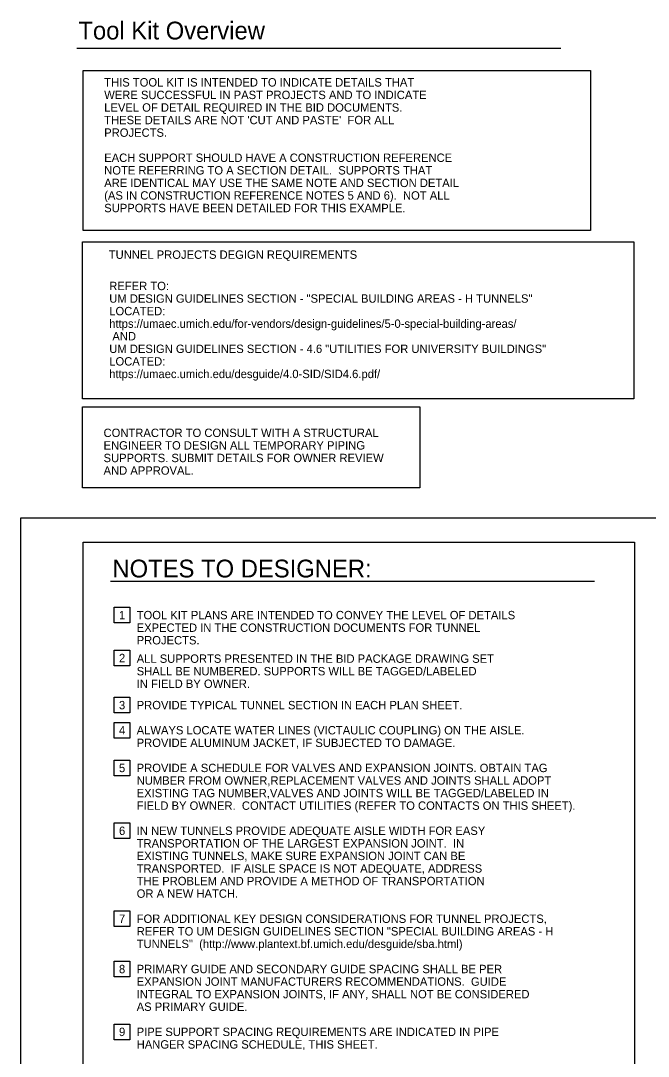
# Model space of a CAD drawing. Extents: x 10001 to 10289, y 9999 to 10191.
# Drawn here: x 10013.7 to 10063.7, y 10054.5 to 10136.9 of the extents above; entities that cross this region are included whole.
import ezdxf

# ---------------------------------------------------------------- set-up
doc = ezdxf.new("R2010")
doc.units = 0
for name, color, linetype in [('G-ANNO-CELL', 7, 'Continuous'), ('G-ANNO-NPLT', 7, 'Continuous'), ('G-ANNO-STAT', 7, 'Continuous'), ('G-ANNO-SYMB', 7, 'Continuous'), ('G-ANNO-TEXT', 7, 'Continuous')]:
    doc.layers.add(name, color=color, linetype=linetype)

msp = doc.modelspace()

# ---------------------------------------------------------------- linework, layer by layer
at = {"layer": 'G-ANNO-CELL'}
msp.add_line((10020.895, 10092.323), (10059.42, 10092.323), dxfattribs=at)
for points in [[(10018.728, 10132.949), (10059.091, 10132.949), (10059.091, 10120.233), (10018.728, 10120.233)], [(10018.676, 10119.315), (10062.547, 10119.315), (10062.547, 10106.835), (10018.676, 10106.835)], [(10018.676, 10106.203), (10045.505, 10106.203), (10045.505, 10099.736), (10018.676, 10099.736)], [(10018.728, 10095.417), (10062.581, 10095.417), (10062.581, 10034.316), (10018.728, 10034.316)]]:
    msp.add_lwpolyline(points, close=True, dxfattribs=at)
at = {"layer": 'G-ANNO-NPLT'}
msp.add_lwpolyline([(10013.748, 10097.354), (10124.047, 10097.354), (10124.047, 10011.941), (10013.748, 10011.941)], close=True, dxfattribs=at)
at = {"layer": 'G-ANNO-STAT'}
msp.add_line((10018.211, 10134.743), (10056.736, 10134.743), dxfattribs=at)
at = {"layer": 'G-ANNO-SYMB'}
for points in [[(10021.193, 10088.994), (10021.193, 10090.244), (10022.443, 10090.244), (10022.443, 10088.994)], [(10021.193, 10085.581), (10021.193, 10086.831), (10022.443, 10086.831), (10022.443, 10085.581)], [(10021.193, 10081.832), (10021.193, 10083.082), (10022.443, 10083.082), (10022.443, 10081.832)], [(10021.193, 10079.834), (10021.193, 10081.084), (10022.443, 10081.084), (10022.443, 10079.834)], [(10021.193, 10076.834), (10021.193, 10078.084), (10022.443, 10078.084), (10022.443, 10076.834)], [(10021.193, 10071.834), (10021.193, 10073.084), (10022.443, 10073.084), (10022.443, 10071.834)], [(10021.193, 10064.834), (10021.193, 10066.084), (10022.443, 10066.084), (10022.443, 10064.834)], [(10021.193, 10060.834), (10021.193, 10062.084), (10022.443, 10062.084), (10022.443, 10060.834)], [(10021.193, 10055.834), (10021.193, 10057.084), (10022.443, 10057.084), (10022.443, 10055.834)]]:
    msp.add_lwpolyline(points, close=True, dxfattribs=at)

# ---------------------------------------------------------------- texts
at = {"layer": 'G-ANNO-CELL'}
msp.add_text('NOTES TO DESIGNER:', height=1.41667, dxfattribs=at).set_placement((10021.046, 10092.617))
at = {"layer": 'G-ANNO-STAT'}
msp.add_text('Tool Kit Overview', height=1.41667, dxfattribs=at).set_placement((10018.337, 10135.425))
at = {"layer": 'G-ANNO-SYMB'}
for s, p in [('1', (10021.568, 10089.286)), ('2', (10021.568, 10085.872)), ('3', (10021.568, 10082.124)), ('4', (10021.568, 10080.126)), ('5', (10021.568, 10077.126)), ('6', (10021.568, 10072.126)), ('7', (10021.568, 10065.126)), ('8', (10021.568, 10061.126)), ('9', (10021.568, 10056.126))]:
    msp.add_text(s, height=0.667, dxfattribs=at).set_placement(p)
at = {"layer": 'G-ANNO-TEXT'}
for s, height, p in [('THIS TOOL KIT IS INTENDED TO INDICATE DETAILS THAT', 0.66667, (10020.393, 10131.68)), ('WERE SUCCESSFUL IN PAST PROJECTS AND TO INDICATE', 0.66667, (10020.393, 10130.68)), ('LEVEL OF DETAIL REQUIRED IN THE BID DOCUMENTS.', 0.66667, (10020.393, 10129.68)), ("THESE DETAILS ARE NOT 'CUT AND PASTE'  FOR ALL", 0.66667, (10020.393, 10128.68)), ('PROJECTS.', 0.6667, (10020.393, 10127.68)), ('EACH SUPPORT SHOULD HAVE A CONSTRUCTION REFERENCE', 0.66667, (10020.393, 10125.68)), ('NOTE REFERRING TO A SECTION DETAIL.  SUPPORTS THAT', 0.66667, (10020.393, 10124.68)), ('ARE IDENTICAL MAY USE THE SAME NOTE AND SECTION DETAIL', 0.66667, (10020.393, 10123.68)), ('(AS IN CONSTRUCTION REFERENCE NOTES 5 AND 6).  NOT ALL', 0.66667, (10020.393, 10122.68)), ('SUPPORTS HAVE BEEN DETAILED FOR THIS EXAMPLE.', 0.66667, (10020.393, 10121.68)), ('TUNNEL PROJECTS DEGIGN REQUIREMENTS', 0.66667, (10020.756, 10117.97)), ('REFER TO:', 0.6667, (10020.795, 10115.478)), ('UM DESIGN GUIDELINES SECTION - "SPECIAL BUILDING AREAS - H TUNNELS"  ', 0.66667, (10020.795, 10114.478)), ('LOCATED:', 0.6667, (10020.795, 10113.478)), ('https://umaec.umich.edu/for-vendors/design-guidelines/5-0-special-building-areas/', 0.66667, (10020.795, 10112.478)), (' AND', 0.6667, (10020.795, 10111.478)), ('UM DESIGN GUIDELINES SECTION - 4.6 "UTILITIES FOR UNIVERSITY BUILDINGS"  ', 0.66667, (10020.795, 10110.478)), ('LOCATED:', 0.6667, (10020.795, 10109.478)), ('https://umaec.umich.edu/desguide/4.0-SID/SID4.6.pdf/', 0.66667, (10020.795, 10108.478)), ('CONTRACTOR TO CONSULT WITH A STRUCTURAL', 0.66667, (10020.341, 10103.792)), ('ENGINEER TO DESIGN ALL TEMPORARY PIPING ', 0.66667, (10020.341, 10102.792)), ('SUPPORTS. SUBMIT DETAILS FOR OWNER REVIEW ', 0.66667, (10020.341, 10101.792)), ('AND APPROVAL.', 0.66667, (10020.341, 10100.792)), ('TOOL KIT PLANS ARE INTENDED TO CONVEY THE LEVEL OF DETAILS', 0.66667, (10022.977, 10089.288)), ('EXPECTED IN THE CONSTRUCTION DOCUMENTS FOR TUNNEL', 0.66667, (10022.977, 10088.288)), ('PROJECTS.', 0.6667, (10022.977, 10087.288)), ('ALL SUPPORTS PRESENTED IN THE BID PACKAGE DRAWING SET ', 0.66667, (10022.977, 10085.824)), ('SHALL BE NUMBERED. SUPPORTS WILL BE TAGGED/LABELED ', 0.66667, (10022.977, 10084.824)), ('IN FIELD BY OWNER.', 0.66667, (10022.977, 10083.824)), ('PROVIDE TYPICAL TUNNEL SECTION IN EACH PLAN SHEET.', 0.66667, (10022.977, 10082.126)), ('ALWAYS LOCATE WATER LINES (VICTAULIC COUPLING) ON THE AISLE.', 0.66667, (10022.977, 10080.128)), ('PROVIDE ALUMINUM JACKET, IF SUBJECTED TO DAMAGE.', 0.66667, (10022.977, 10079.128)), ('PROVIDE A SCHEDULE FOR VALVES AND EXPANSION JOINTS. OBTAIN TAG ', 0.66667, (10022.977, 10077.128)), ('NUMBER FROM OWNER,REPLACEMENT VALVES AND JOINTS SHALL ADOPT ', 0.66667, (10022.977, 10076.128)), ('EXISTING TAG NUMBER,VALVES AND JOINTS WILL BE TAGGED/LABELED IN ', 0.66667, (10022.977, 10075.128)), ('FIELD BY OWNER.  CONTACT UTILITIES (REFER TO CONTACTS ON THIS SHEET).  ', 0.66667, (10022.977, 10074.128)), ('IN NEW TUNNELS PROVIDE ADEQUATE AISLE WIDTH FOR EASY', 0.66667, (10022.977, 10072.128)), ('TRANSPORTATION OF THE LARGEST EXPANSION JOINT.  IN', 0.66667, (10022.977, 10071.128)), ('EXISTING TUNNELS, MAKE SURE EXPANSION JOINT CAN BE', 0.66667, (10022.977, 10070.128)), ('TRANSPORTED.  IF AISLE SPACE IS NOT ADEQUATE, ADDRESS', 0.66667, (10022.977, 10069.128)), ('THE PROBLEM AND PROVIDE A METHOD OF TRANSPORTATION', 0.66667, (10022.977, 10068.128)), ('OR A NEW HATCH.', 0.66667, (10022.977, 10067.128)), ('FOR ADDITIONAL KEY DESIGN CONSIDERATIONS FOR TUNNEL PROJECTS,', 0.66667, (10022.977, 10065.128)), ('REFER TO UM DESIGN GUIDELINES SECTION "SPECIAL BUILDING AREAS - H', 0.66667, (10022.977, 10064.128)), ('TUNNELS"  (http://www.plantext.bf.umich.edu/desguide/sba.html)', 0.66667, (10022.977, 10063.128)), ('PRIMARY GUIDE AND SECONDARY GUIDE SPACING SHALL BE PER', 0.66667, (10022.977, 10061.128)), ('EXPANSION JOINT MANUFACTURERS RECOMMENDATIONS.  GUIDE', 0.66667, (10022.977, 10060.128)), ('INTEGRAL TO EXPANSION JOINTS, IF ANY, SHALL NOT BE CONSIDERED', 0.66667, (10022.977, 10059.128)), ('AS PRIMARY GUIDE.', 0.66667, (10022.977, 10058.128)), ('PIPE SUPPORT SPACING REQUIREMENTS ARE INDICATED IN PIPE', 0.66667, (10022.977, 10056.128)), ('HANGER SPACING SCHEDULE, THIS SHEET.', 0.66667, (10022.977, 10055.128))]:
    msp.add_text(s, height=height, dxfattribs=at).set_placement(p)

doc.saveas('drawing.dxf')
